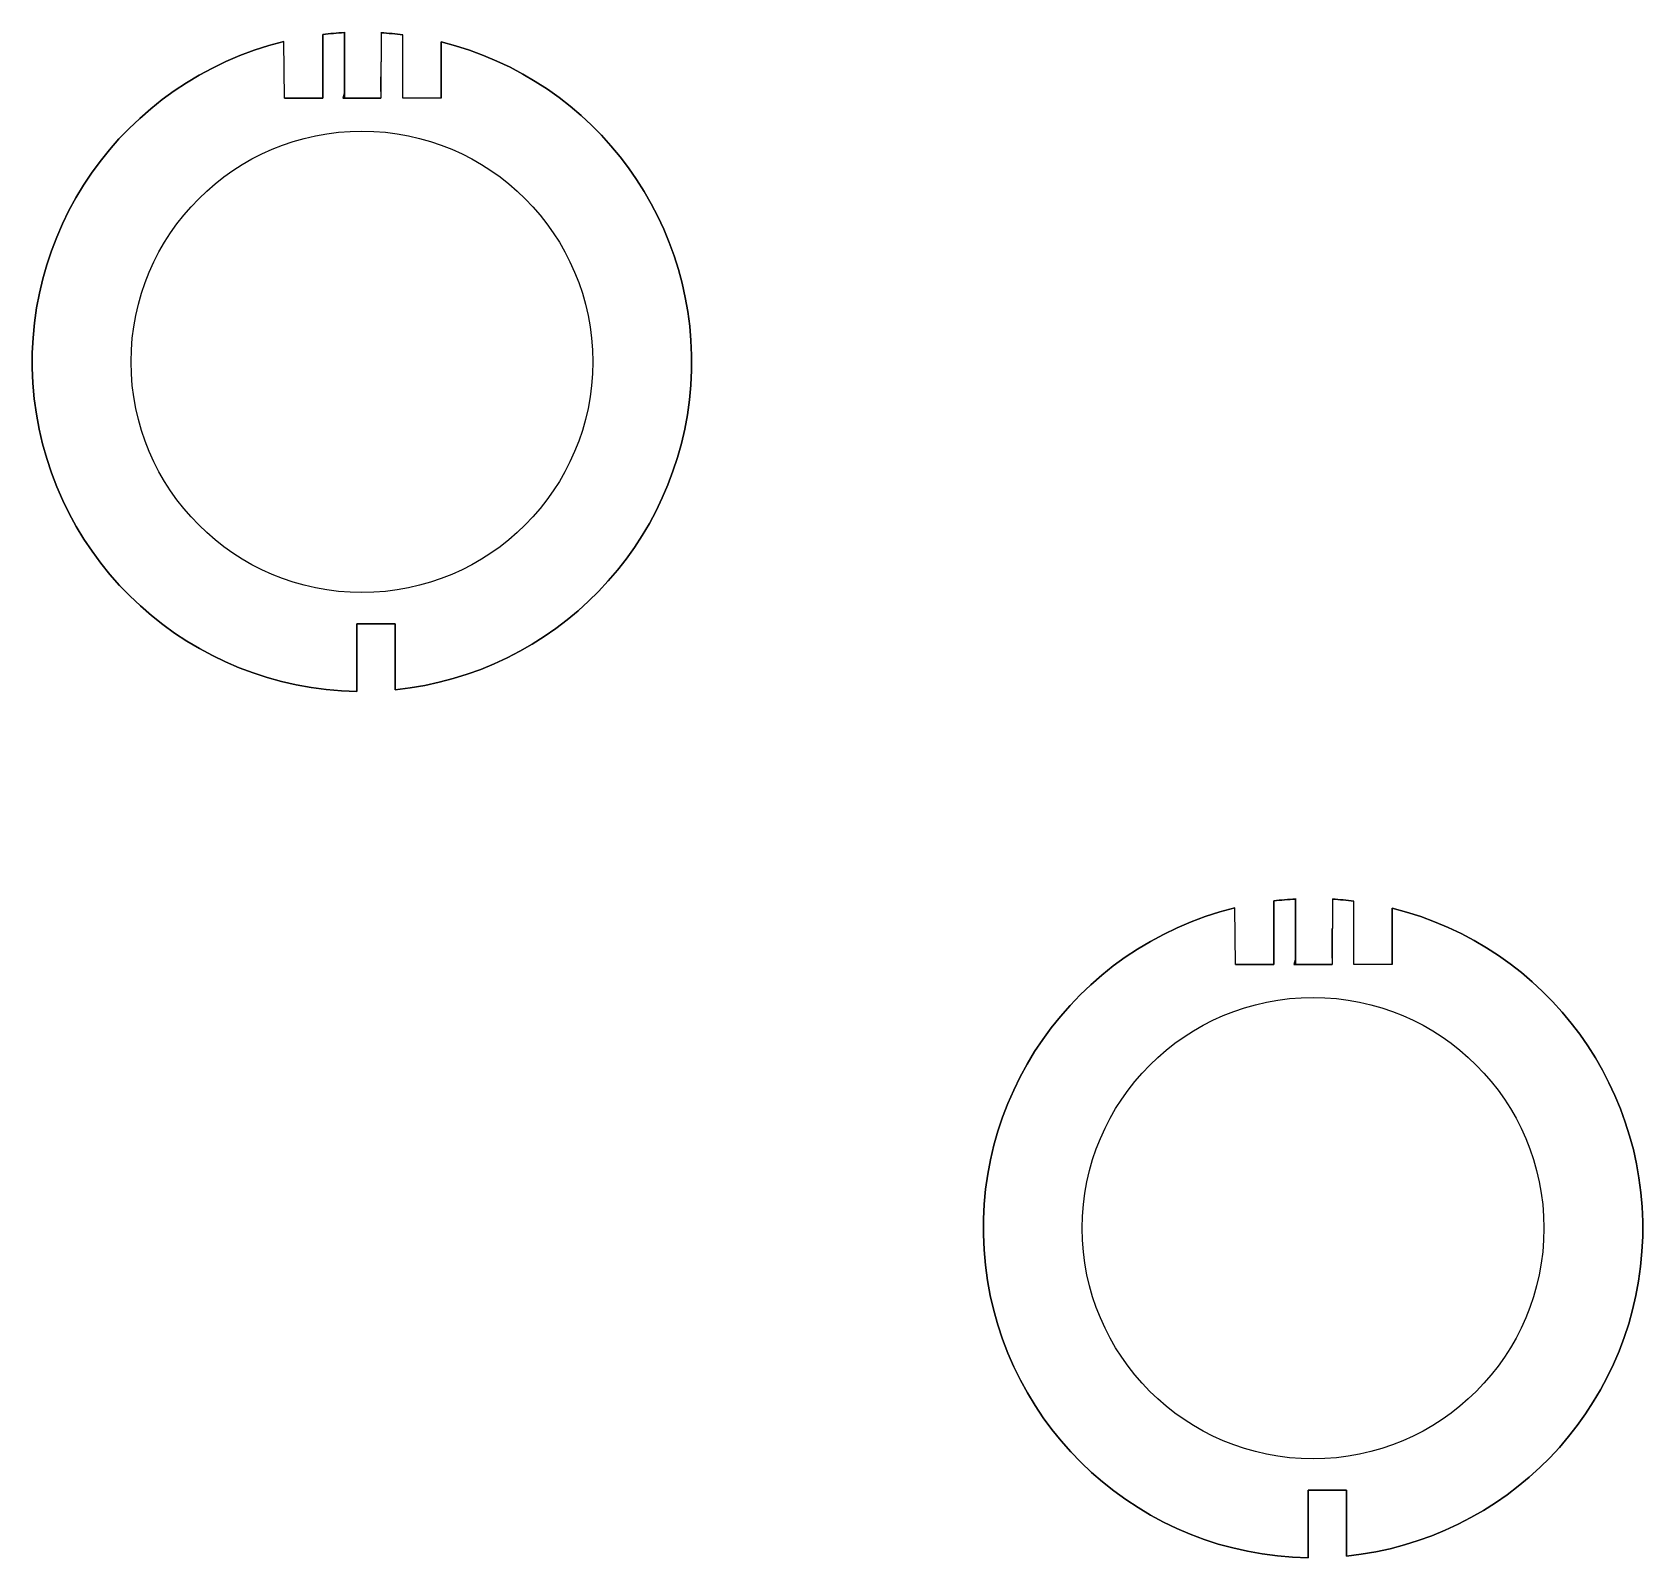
# Model space of a CAD drawing. Header units: millimetres. Extents: x -402 to -157, y 82 to 314.
import ezdxf

# ---------------------------------------------------------------- set-up
doc = ezdxf.new("R2010")
doc.units = ezdxf.units.MM
doc.layers.get('0').update_dxf_attribs({"linetype": 'CONTINUOUS'})

msp = doc.modelspace()

# ---------------------------------------------------------------- linework, layer by layer
for p, q in [((-357.49, 303.56), (-357.49, 313.21)), ((-357.49, 303.56), (-357.49, 313.21)), ((-357.49, 303.56), (-357.49, 313.21)), ((-357.49, 303.56), (-357.49, 313.21)), ((-354.22, 313.56), (-354.22, 304.56)), ((-354.22, 313.56), (-354.22, 304.56)), ((-354.22, 313.56), (-354.22, 304.56)), ((-354.22, 313.56), (-354.22, 304.46)), ((-348.63, 313.55), (-348.67, 304.55)), ((-348.63, 313.55), (-348.67, 304.55)), ((-348.63, 313.55), (-348.67, 304.55)), ((-348.63, 313.55), (-348.67, 304.55)), ((-345.35, 303.56), (-345.35, 313.17)), ((-345.35, 303.56), (-345.35, 313.17)), ((-345.35, 303.56), (-345.35, 313.17)), ((-345.35, 303.56), (-345.35, 313.17)), ((-363.29, 303.56), (-363.41, 312.13)), ((-363.29, 303.56), (-363.41, 312.13)), ((-363.29, 303.56), (-363.41, 312.13)), ((-363.29, 303.56), (-363.41, 312.13)), ((-339.55, 303.56), (-339.55, 312.1)), ((-339.55, 303.56), (-339.55, 312.1)), ((-339.55, 303.56), (-339.55, 312.1)), ((-339.55, 303.56), (-339.55, 312.1)), ((-348.67, 304.55), (-348.65, 309.05)), ((-348.67, 304.55), (-348.65, 309.05)), ((-348.67, 304.55), (-348.65, 309.05)), ((-348.67, 304.55), (-348.65, 309.05)), ((-363.29, 303.56), (-357.49, 303.56)), ((-363.29, 303.56), (-357.49, 303.56)), ((-363.29, 303.56), (-357.49, 303.56)), ((-363.29, 303.56), (-357.49, 303.56)), ((-354.22, 304.46), (-354.47, 303.56)), ((-354.47, 303.56), (-348.67, 303.56)), ((-354.22, 304.56), (-354.22, 303.56)), ((-354.22, 304.56), (-354.22, 303.56)), ((-354.22, 304.56), (-354.22, 303.56)), ((-354.22, 303.56), (-348.67, 303.56)), ((-354.22, 303.56), (-348.67, 303.56)), ((-354.22, 303.56), (-348.67, 303.56)), ((-348.67, 304.55), (-348.67, 303.56)), ((-348.67, 304.55), (-348.67, 303.56)), ((-348.67, 304.55), (-348.67, 303.56)), ((-348.67, 304.55), (-348.67, 303.56)), ((-339.55, 303.56), (-345.35, 303.56)), ((-339.55, 303.56), (-345.35, 303.56)), ((-339.55, 303.56), (-345.35, 303.56)), ((-339.55, 303.56), (-345.35, 303.56)), ((-346.51, 223.82), (-352.31, 223.82)), ((-352.31, 223.82), (-352.31, 213.57)), ((-346.51, 223.82), (-352.31, 223.82)), ((-352.31, 223.82), (-352.31, 213.57)), ((-346.51, 223.82), (-352.31, 223.82)), ((-352.31, 223.82), (-352.31, 213.57)), ((-352.31, 223.82), (-352.31, 213.57)), ((-346.51, 223.82), (-352.31, 223.82)), ((-346.51, 213.82), (-346.51, 223.82)), ((-346.51, 213.82), (-346.51, 223.82)), ((-346.51, 213.82), (-346.51, 223.82)), ((-346.51, 213.82), (-346.51, 223.82)), ((-213.26, 172.15), (-213.26, 181.79)), ((-213.26, 172.15), (-213.26, 181.79)), ((-213.26, 172.15), (-213.26, 181.79)), ((-213.26, 172.15), (-213.26, 181.79)), ((-209.99, 182.15), (-209.99, 173.15)), ((-209.99, 182.15), (-209.99, 173.15)), ((-209.99, 182.15), (-209.99, 173.15)), ((-209.99, 182.15), (-209.99, 173.05)), ((-204.39, 182.13), (-204.44, 173.13)), ((-204.39, 182.13), (-204.44, 173.13)), ((-204.39, 182.13), (-204.44, 173.13)), ((-204.39, 182.13), (-204.44, 173.13)), ((-201.12, 172.15), (-201.12, 181.76)), ((-201.12, 172.15), (-201.12, 181.76)), ((-201.12, 172.15), (-201.12, 181.76)), ((-201.12, 172.15), (-201.12, 181.76)), ((-219.06, 172.15), (-219.18, 180.72)), ((-219.06, 172.15), (-219.18, 180.72)), ((-219.06, 172.15), (-219.18, 180.72)), ((-219.06, 172.15), (-219.18, 180.72)), ((-195.32, 172.15), (-195.32, 180.69)), ((-195.32, 172.15), (-195.32, 180.69)), ((-195.32, 172.15), (-195.32, 180.69)), ((-195.32, 172.15), (-195.32, 180.69)), ((-204.44, 173.13), (-204.42, 177.63)), ((-204.44, 173.13), (-204.42, 177.63)), ((-204.44, 173.13), (-204.42, 177.63)), ((-204.44, 173.13), (-204.42, 177.63)), ((-219.06, 172.15), (-213.26, 172.15)), ((-219.06, 172.15), (-213.26, 172.15)), ((-219.06, 172.15), (-213.26, 172.15)), ((-219.06, 172.15), (-213.26, 172.15)), ((-209.99, 173.05), (-210.24, 172.15)), ((-210.24, 172.15), (-204.44, 172.15)), ((-209.99, 173.15), (-209.99, 172.15)), ((-209.99, 173.15), (-209.99, 172.15)), ((-209.99, 173.15), (-209.99, 172.15)), ((-209.99, 172.15), (-204.44, 172.15)), ((-209.99, 172.15), (-204.44, 172.15)), ((-209.99, 172.15), (-204.44, 172.15)), ((-204.44, 173.13), (-204.44, 172.15)), ((-204.44, 173.13), (-204.44, 172.15)), ((-204.44, 173.13), (-204.44, 172.15)), ((-204.44, 173.13), (-204.44, 172.15)), ((-195.32, 172.15), (-201.12, 172.15)), ((-195.32, 172.15), (-201.12, 172.15)), ((-195.32, 172.15), (-201.12, 172.15)), ((-195.32, 172.15), (-201.12, 172.15)), ((-202.27, 92.4), (-208.07, 92.4)), ((-208.07, 92.4), (-208.07, 82.15)), ((-202.27, 92.4), (-208.07, 92.4)), ((-208.07, 92.4), (-208.07, 82.15)), ((-202.27, 92.4), (-208.07, 92.4)), ((-208.07, 92.4), (-208.07, 82.15)), ((-208.07, 92.4), (-208.07, 82.15)), ((-202.27, 92.4), (-208.07, 92.4)), ((-202.27, 82.4), (-202.27, 92.4)), ((-202.27, 82.4), (-202.27, 92.4)), ((-202.27, 82.4), (-202.27, 92.4)), ((-202.27, 82.4), (-202.27, 92.4))]:
    msp.add_line(p, q)
for points in [[(-354.22, 303.56), (-354.22, 313.49, 0.016418), (-357.49, 313.21), (-357.49, 303.56), (-363.29, 303.56), (-363.41, 312.13, 0.880181), (-352.31, 213.57), (-352.31, 223.82), (-346.51, 223.82), (-346.51, 213.82, 0.841503), (-339.55, 312.1), (-339.55, 303.56), (-345.35, 303.56), (-345.35, 313.17, 0.016448), (-348.63, 313.47), (-348.67, 304.55), (-348.67, 303.56)], [(-357.49, 313.21, -0.016418), (-354.22, 313.49, 0.016418)], [(-354.22, 313.49, 0.016418), (-357.49, 313.21, -0.016418)], [(-354.22, 313.49, 0.016418), (-357.49, 313.21, -0.016418)], [(-354.22, 313.49, 0.016418), (-357.49, 313.21, -0.016418)], [(-345.35, 313.17, 0.016448), (-348.63, 313.47, -0.016448)], [(-345.35, 313.17, 0.016448), (-348.63, 313.47, -0.016448)], [(-348.63, 313.47, -0.016448), (-345.35, 313.17, 0.016448)], [(-348.63, 313.47, -0.016448), (-345.35, 313.17, 0.016448)], [(-363.41, 312.13, 0.880181), (-352.31, 213.57, -0.880181)], [(-363.41, 312.13, 0.880181), (-352.31, 213.57, -0.880181)], [(-363.41, 312.13, 0.880181), (-352.31, 213.57, -0.880181)], [(-363.41, 312.13, 0.880181), (-352.31, 213.57, -0.880181)], [(-346.51, 213.82, 0.841503), (-339.55, 312.1, -0.841503)], [(-339.55, 312.1, -0.841503), (-346.51, 213.82, 0.841503)], [(-346.51, 213.82, 0.841503), (-339.55, 312.1, -0.841503)], [(-346.51, 213.82, 0.841503), (-339.55, 312.1, -0.841503)], [(-209.99, 172.15), (-209.99, 182.08, 0.016418), (-213.26, 181.79), (-213.26, 172.15), (-219.06, 172.15), (-219.18, 180.72, 0.880181), (-208.07, 82.15), (-208.07, 92.4), (-202.27, 92.4), (-202.27, 82.4, 0.841503), (-195.32, 180.69), (-195.32, 172.15), (-201.12, 172.15), (-201.12, 181.76, 0.016448), (-204.39, 182.06), (-204.44, 173.13), (-204.44, 172.15)], [(-213.26, 181.79, -0.016418), (-209.99, 182.08, 0.016418)], [(-209.99, 182.08, 0.016418), (-213.26, 181.79, -0.016418)], [(-209.99, 182.08, 0.016418), (-213.26, 181.79, -0.016418)], [(-209.99, 182.08, 0.016418), (-213.26, 181.79, -0.016418)], [(-201.12, 181.76, 0.016448), (-204.39, 182.06, -0.016448)], [(-201.12, 181.76, 0.016448), (-204.39, 182.06, -0.016448)], [(-204.39, 182.06, -0.016448), (-201.12, 181.76, 0.016448)], [(-204.39, 182.06, -0.016448), (-201.12, 181.76, 0.016448)], [(-219.18, 180.72, 0.880181), (-208.07, 82.15, -0.880181)], [(-219.18, 180.72, 0.880181), (-208.07, 82.15, -0.880181)], [(-219.18, 180.72, 0.880181), (-208.07, 82.15, -0.880181)], [(-219.18, 180.72, 0.880181), (-208.07, 82.15, -0.880181)], [(-202.27, 82.4, 0.841503), (-195.32, 180.69, -0.841503)], [(-195.32, 180.69, -0.841503), (-202.27, 82.4, 0.841503)], [(-202.27, 82.4, 0.841503), (-195.32, 180.69, -0.841503)], [(-202.27, 82.4, 0.841503), (-195.32, 180.69, -0.841503)]]:
    msp.add_lwpolyline(points, format="xyb", close=True)
for centre in [(-351.55, 263.56), (-351.55, 263.56), (-351.55, 263.56), (-351.55, 263.56), (-351.55, 263.56), (-207.32, 132.15), (-207.32, 132.15), (-207.32, 132.15), (-207.32, 132.15), (-207.32, 132.15)]:
    msp.add_circle(centre, 35)

doc.saveas('drawing.dxf')
